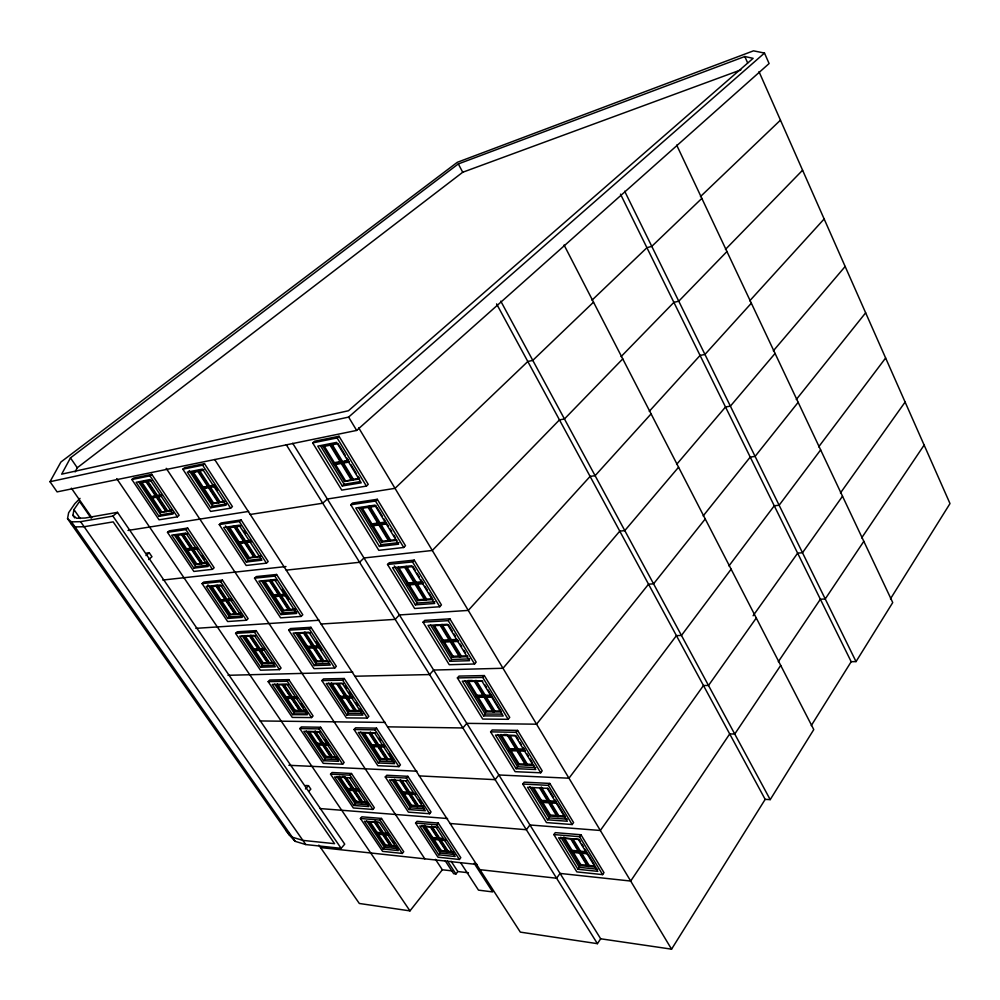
<?xml version="1.0" encoding="UTF-8"?>
<svg xmlns="http://www.w3.org/2000/svg" width="1000" height="1000" viewBox="0 0 1000 1000"><rect width="100%" height="100%" fill="white"/><g stroke="black" fill="none" stroke-linecap="round" stroke-linejoin="round"><path stroke-width="1.5" d="M74.7 517.9L72.925 515.35L73.963 509.588L79.562 501.475L91.112 518.125M72.925 515.35L76.675 518.263L85.138 518.025L117.5 512.337L344.725 844.15L341.138 848.337L305.788 844.562L295.15 841.325L288.837 834.562L67.537 518.688L68.625 512.725L74.825 503.675L80.013 498.363M75.125 471.912L77.263 467.762L462.738 172.25L740.888 69.875M70.462 457.875L61.675 474.162L348.45 410.75L753.112 58.338L744.812 56.513L458.312 163.938L70.462 457.875L77.263 467.762M50 481.712L60.912 462.013L457.3 162.312L753.5 50.838L764.488 53.062L769.1 63.55L356.65 430.425L57.1 491.887L50 481.712L348.625 417.088L764.488 53.062M496.587 303.9L765.175 799.362L770.212 799.638L813.775 729.575L564.062 245M811.263 725.6L851.188 661.712L856.038 661.6L892.738 602.562L676.675 145.1M292.7 443.288L600.675 938.787L671.562 949.163L765.175 799.362M890.462 598.85L950 503.575L759 71.638M214.713 459.55L520.337 932.125L597.413 943.662L600.675 938.787M780.713 665.413L734.75 734.025L729.7 733.938L630.688 881.05L560.05 873.425L556.6 878.225L479.963 869.688M863.825 541.337L825.225 598.962L820.362 599.25L778.325 661.7M861.663 537.9L924.137 445.075M602.612 874.625L603.987 872.65L580.975 834.75L555.275 832.638L553.862 834.562L576.85 871.9L602.612 874.625L579.562 836.7L553.862 834.562M589.188 865.475L588.5 866.45L580.375 853.15L581.075 852.175L589.188 865.475L595.163 866.075M577.987 869.287L597.8 871.35L578.387 839.475L558.625 837.8L577.987 869.287L579.362 867.35L597.65 869.225M756.287 618L708.512 685.462L703.462 685.525L600.337 830.475L529.938 824.975L526.35 829.712L450.087 823.5M842.513 496.225L802.5 552.737L797.625 553.162L753.1 615.75M578 850.95L572.1 850.413L563.913 837.05L563.212 838.012L580.125 865.6L580.812 864.625L588.2 865.375M840.438 492.987L905.113 402.075M571.575 838.725L579.775 852.15L580.462 851.175L586.438 851.737M580.812 864.625L572.7 851.388L572.013 852.362L579.388 853.05L580.087 852.075L587.388 864.038M572.1 850.413L571.4 851.375L578.787 852.062L570.575 838.637M579.562 836.7L580.975 834.75M572.163 824.538L573.587 822.575L549.812 783.425L524.225 782.15L522.75 784.038L546.487 822.588L572.163 824.538L548.337 785.362L522.75 784.038M564.712 816.05L558.763 815.638L558.05 816.6L549.663 802.862L557.087 803.325L565.487 817.125L549.7 816L532.238 787.525M549.7 816L550.413 815.037L556.3 815.462M553.387 797.237L547.987 788.375L527.55 787.275L547.55 819.788L548.987 817.875L567.212 819.2M731.137 569.2L681.462 635.425L676.413 635.638L568.975 778.213L498.862 774.975L495.138 779.65L419.3 775.9M820.638 449.9L779.125 505.238L774.262 505.788L728.95 565.913M818.65 446.875L885.625 358M541.425 800.362L540.688 801.325L548.05 801.775L548.775 800.812L541.425 800.362L533.737 787.825M540.562 787.975L549.038 801.838L549.763 800.875L555.7 801.237M548.337 785.362L549.812 783.425M540.7 772.788L542.188 770.863L517.612 730.4L492.15 729.987L490.613 731.85L515.125 771.675L540.7 772.788L516.087 732.3L490.613 731.85M445.275 860.888L453.7 873.725L455.95 873.988L457.85 871.55L468.425 872.75M459.4 859.475L460.788 857.688L438.275 823.062L417 821.325L415.575 823.062L438.025 857.212L459.4 859.475L436.838 824.837L415.575 823.062M527.337 764.163L526.6 765.113L517.925 750.925L518.675 749.975L527.337 764.163L533.275 764.388M318.837 845.088L359.325 903.475L409.975 910.888L442.337 869.775L452.65 870.95M517.05 748.888L509.738 748.688L501 734.438L500.238 735.375L518.288 764.788L519.025 763.85L524.888 764.075M516.125 768.688L535.788 769.5L515.062 735.475L495.462 735.088L516.125 768.688L517.612 766.787L535.763 767.525M448.212 851.25L447.512 852.125L439.562 839.963L440.262 839.087L448.212 851.25L452.85 851.712M705.25 518.962L653.562 583.825L648.538 584.2L536.55 724.188L466.775 723.363L462.9 727.962L387.575 726.838M798.162 402.325L755.1 456.388L750.225 457.088L703.175 515.913M432.738 837.537L432.038 838.413L438.15 838.988L438.85 838.1L432.738 837.537L424.738 825.337L424.025 826.2L440.562 851.425L441.262 850.55L445.85 851.012M438.7 854.8L455.138 856.513L436.15 827.387L419.787 826L438.7 854.8L440.1 853.037L455.037 854.575M508.525 735.537L517.275 749.862L518.038 748.925L523.95 749.087M796.275 399.525L865.65 312.812M509.738 748.688L508.975 749.625L516.3 749.837L507.55 735.525M430.95 826.787L438.975 839.062L439.675 838.188L442.762 838.462M516.087 732.3L517.612 730.4M436.838 824.837L438.275 823.062M402.312 853.438L403.713 851.725L381.475 818.425L361.85 816.812L360.425 818.487L382.587 851.35L402.312 853.438L380.037 820.113L360.425 818.487M429.613 813.737L431.05 811.975L407.863 776.312L386.75 775.25L385.262 776.975L408.375 812.125L429.613 813.737L406.375 778.062L385.262 776.975M508.175 719.3L509.725 717.4L484.325 675.562L459.012 676.1L457.4 677.925L482.738 719.075L508.175 719.3L482.725 677.425L457.4 677.925M396.25 846L391.962 845.575L391.262 846.425L383.413 834.712L389.113 835.25M379.188 822.4L368.525 821.5L384.837 845.763L385.538 844.925L391.2 845.5L384.15 834.963M418.475 805.725L417.75 806.587L409.562 794.075L410.3 793.2L418.475 805.725L423.088 806.05M383.1 849.013L398.263 850.588L379.525 822.575L364.425 821.287L383.1 849.013L384.5 847.337L398.15 848.737M406.825 780.837L389.5 779.9L408.988 809.562L410.438 807.825L423.787 808.787M494.875 710.987L494.1 711.912L485.138 697.25L485.925 696.312L494.875 710.987L500.775 711M472.337 680.487L467.975 680.562L467.175 681.488L485.825 711.888L486.6 710.95L493.9 710.975M483.65 715.888L503.212 716.012L481.788 680.825L462.3 681.162L483.65 715.888L485.213 714.025L501.763 714.112M402.8 791.85L402.062 792.712L408.137 793.088L408.875 792.225L402.8 791.85L394.562 779.275L393.825 780.138L410.85 806.1L411.575 805.238L417.663 805.662L416.938 806.538L408.75 794.013L402.675 793.637M377.125 832.412L376.425 833.25L382.075 833.775L382.775 832.925L377.125 832.412L370.025 821.838M383.537 833L375.625 821.2L374.913 822.038L382.825 833.838L383.537 833L387.812 833.388M400.7 780.5L408.963 793.138L409.688 792.275L412.762 792.463M408.75 794.013L409.487 793.15M381.95 833.662L377.713 833.275L377.013 834.112L382.65 834.638L390.5 846.338M485.25 695.225L476.213 680.425L475.412 681.338L484.462 696.15L485.25 695.225L491.138 695.188M678.575 467.212L624.8 530.6L619.775 531.15L503 668.275L433.638 670.05L429.6 674.562L354.85 676.237M775.075 353.45L730.387 406.138L725.512 406.987L676.612 464.4M380.037 820.113L381.475 818.425M773.325 350.838L845.163 266.488M406.375 778.062L407.863 776.312M482.825 695.25L477 695.288L476.213 696.213L483.488 696.162L474.438 681.363L475.238 680.438M372.9 809.438L374.35 807.75L351.475 773.487L332.025 772.513L330.538 774.163L353.325 807.962L372.9 809.438L349.988 775.163L330.538 774.163M400.625 779.6L399.888 780.462L408.137 793.088M482.725 677.425L484.325 675.562M398.925 766.625L400.425 764.887L376.538 728.15L355.588 727.812L354.038 729.5L377.85 765.7L398.925 766.625L374.988 729.862L354.038 729.5M366.875 802.075L362.612 801.775L361.887 802.613L353.825 790.575L359.475 790.925M474.55 663.988L476.163 662.125L449.888 618.837L424.738 620.375L423.062 622.163L449.263 664.712L474.55 663.988L448.212 620.662L423.062 622.163M351.8 788.713L347.6 788.45L339.487 776.375L338.738 777.2L355.525 802.163L356.25 801.325L361.863 801.725L361.138 802.562L353.075 790.525L347.463 790.175L348.2 789.338L353.8 789.688L353.075 790.525M350.725 777.837L334.575 776.975L353.775 805.475L355.225 803.812L368.775 804.8M392.438 759.013L387.863 758.838L387.113 759.7L378.675 746.8L384.775 746.988M378.387 762.975L394.588 763.65L374.45 732.75L358.325 732.438L378.387 762.975L379.888 761.263L394.625 761.85M347.6 788.45L346.863 789.275L352.475 789.625L353.2 788.8L347.512 780.3M345.087 777.537L353.225 789.675L353.95 788.838L358.2 789.1M375.625 732.95L362.725 732.7L380.25 759.438L381 758.575L387.05 758.812L386.3 759.675L377.875 746.775L371.838 746.6M467.163 655.8L461.3 656L460.487 656.912L451.225 641.75L458.537 641.413L457.85 640.275L450.538 640.612L441.175 625.3L442 624.388L451.35 639.7L457.2 639.438M450.087 661.3L469.538 660.7L447.362 624.3L428.013 625.4L450.087 661.3L451.712 659.475L469.663 658.9M349.988 775.163L351.475 773.487M377.238 745.812L378 744.963L371.975 744.788L371.213 745.638L377.238 745.812L368.738 732.812M369.55 732.825L378.05 745.837L378.812 744.987L383.375 745.113M452.375 631.3L448.475 624.875L432.987 625.763L452.275 657.2L453.088 656.287L458.888 656.087M342.65 764.175L344.15 762.513L320.613 727.25L301.337 726.938L299.8 728.562L323.237 763.337L342.65 764.175L319.075 728.9L299.8 728.562M374.988 729.862L376.538 728.15M450.538 640.612L451.35 639.7M308.837 791.325L310.837 789.112L308.463 785.65L305.663 785.475M651.1 413.875L595.112 475.675L590.1 476.413L468.275 610.413L399.387 614.95L395.175 619.375L321.087 624.025M751.35 303.2L704.95 354.425L700.075 355.438L649.262 411.337M305.462 788.962L308.463 785.65M749.7 300.85L824.15 218.975M448.938 639.812L443.15 640.088L442.337 640.987L449.562 640.662L440.2 625.35M367.312 718.075L368.875 716.363L344.237 678.5L323.475 678.925L321.875 680.588L346.413 717.9L367.312 718.075L342.638 680.188L321.875 680.588M332.438 756.725L331.688 757.55L323.387 745.163L324.137 744.35L332.438 756.725L336.65 756.888M319.988 731.862L308.113 731.625L325.375 757.312L326.125 756.488L331.688 756.7L330.938 757.525L322.638 745.138L317.087 744.975L317.838 744.163L326.125 756.488M323.612 760.713L338.537 761.325L318.7 731.663L303.863 731.375L323.612 760.713L325.112 759.062L338.55 759.6M448.212 620.662L449.888 618.837M322.775 743.4L317.225 743.25L316.462 744.062L322.025 744.225L322.775 743.4L315.25 732.175M314.387 731.75L322.762 744.237L323.525 743.425L327.725 743.538M322.638 745.138L323.4 744.325M356.325 710.55L355.538 711.4L346.85 698.1L347.638 697.262L356.325 710.55L360.863 710.562M343.462 683.6L330.675 683.812L348.738 711.375L349.525 710.525L354.012 710.537M346.863 715L362.938 715.1L342.175 683.25L326.2 683.525L346.863 715L348.425 713.312L363.038 713.388M439.75 606.75L441.438 604.938L414.237 560.125L389.288 562.725L387.537 564.475L414.65 608.5L439.75 606.75L412.488 561.9L387.537 564.475M337.438 683.7L346.2 697.113L347 696.275L351.525 696.237M349.525 710.525L340.863 697.3L340.075 698.138L346.05 698.1L346.838 697.262M319.075 728.9L320.613 727.25M346.188 696.275L340.213 696.325L339.425 697.163L345.4 697.113L336.637 683.713M426.575 599.125L425.737 600.025L416.138 584.325L417 583.425L426.575 599.125L432.4 598.688M342.638 680.188L344.237 678.5M415.387 604.862L434.688 603.462L411.737 565.788L392.537 567.712L415.387 604.862L417.075 603.075L434.888 601.763M311.525 717.588L313.075 715.95L288.837 679.65L269.75 680.05L268.163 681.65L292.288 717.425L311.525 717.588L287.25 681.275L268.163 681.65M413.888 582.475L408.15 582.975L398.488 567.225L397.612 568.1L417.575 600.638L418.425 599.738L424.175 599.3M305.562 710.387L301.388 710.375L300.6 711.188L292.062 698.438L292.838 697.625L297.013 697.6M334.725 668.037L336.337 666.35L310.938 627.3L290.387 628.55L288.725 630.175L314.012 668.637L334.725 668.037L309.275 628.95L288.725 630.175M288.337 684.538L276.588 684.737L294.35 711.162L295.125 710.362L299.262 710.375M292.587 714.65L307.375 714.737L286.95 684.212L272.262 684.463L292.587 714.65L294.15 713.025L307.45 713.1M416.287 582.263L406.6 566.413L405.737 567.3L415.425 583.15L416.287 582.263L422.088 581.75M408.15 582.975L407.287 583.862L414.462 583.237L404.775 567.388L405.65 566.512M282.8 684.638L291.425 697.487L294.988 696.663M622.762 358.888L564.45 418.963L559.462 419.888L432.3 550.475L363.975 557.975L359.588 562.288L286.225 570.138M726.95 251.537L678.763 301.188L673.9 302.375L621.062 356.625M299.788 709.1L292.1 697.638L286.6 697.675L285.825 698.475L291.325 698.438L299.862 711.188M323.812 660.775L323 661.612L314.05 647.9L314.862 647.075L323.812 660.775L326.812 660.675M725.425 249.45L802.588 170.212M311.925 646.162L307.488 646.363L298.475 632.612L297.65 633.438L316.262 661.838L317.075 661.012L323.013 660.8L322.2 661.637L313.25 647.938L307.325 648.2L308.15 647.375L317.075 661.012M314.387 665.55L330.312 665.062L308.9 632.212L293.075 633.112L314.387 665.55L316.012 663.9L329.038 663.475M290.1 696.7L285.975 696.725L285.188 697.537L290.688 697.5L282.062 684.65M412.488 561.9L414.237 560.125M287.25 681.275L288.837 679.65M314.2 646.05L305.175 632.225L304.337 633.05L313.375 646.875L314.2 646.05L318.688 645.85M313.25 647.938L314.075 647.113L322.2 659.562M307.488 646.363L306.663 647.188L312.587 646.912L303.55 633.1L304.375 632.275M279.462 669.638L281.075 668.025L256.125 630.625L237.25 631.775L235.6 633.35L260.438 670.188L279.462 669.638L254.462 632.225L235.6 633.35M403.725 547.487L405.487 545.725L377.3 499.3L352.587 503.05L350.763 504.762L378.825 550.337L403.725 547.487L375.475 501.037L350.763 504.762M309.275 628.95L310.938 627.3M260.663 667.237L275.287 666.775L254.25 635.337L239.725 636.163L260.663 667.237L262.275 665.65L273.975 665.263M396.413 539.562L390.637 540.25L389.75 541.125L379.825 524.875L387.025 523.925L388.55 526.438M269.413 662.663L268.612 663.462L259.812 650.337L260.625 649.538L269.413 662.663L272.175 662.562M379.462 546.45L398.6 544.212L374.837 505.175L355.812 507.987L379.462 546.45L381.238 544.7L398.9 542.625M247.662 635.525L244.125 636.462L262.425 663.675L263.225 662.875L268.688 662.688L267.875 663.487L259.088 650.362L253.637 650.612M379.025 522.925L371.912 523.875L361.912 507.562L361 508.425L381.662 542.1L382.55 541.225L388.25 540.538M301.112 616.425L302.787 614.775L276.588 574.475L256.262 576.587L254.537 578.188L280.613 617.85L301.112 616.425L274.85 576.1L254.537 578.188M259.975 648.562L251.1 635.325L250.275 636.112L259.15 649.362L264.088 648.375M259.088 650.362L259.9 649.575L255.812 649.762M257.875 648.662L252.987 649.638L258.425 649.388L249.55 636.163L250.375 635.375M290.3 609.45L289.45 610.262L280.212 596.138L281.062 595.325L290.3 609.45L294.75 609.113M379.975 522.8L369.95 506.375L369.05 507.238L379.087 523.663L379.975 522.8L385.737 522.025M382.55 541.225L372.65 525.075L371.75 525.95L378.862 525L379.762 524.138M278.125 594.462L273.738 594.85L264.438 580.675L263.587 581.475L282.787 610.775L288.038 609.625M280.912 614.587L296.663 613.45L274.575 579.55L258.925 581.125L280.912 614.587L282.587 612.962L296.913 611.9M371.912 523.875L371.012 524.738L378.125 523.787L368.1 507.388M254.462 632.225L256.125 630.625M593.525 302.162L532.788 360.375L527.812 361.5L395.012 488.35L327.337 499.025L322.75 503.225L250.225 514.462M701.85 198.388L651.787 246.35L646.925 247.712L591.975 300.212M270.2 580.812L279.525 595.075L284.812 593.875M273.575 596.712L279.425 596.2L280.275 595.388M700.438 196.6L780.45 120.162M375.475 501.037L377.3 499.3M246.45 620.237L248.125 618.65L222.4 580.125L203.775 582.062L202.062 583.6L227.638 621.538L246.45 620.237L220.688 581.688L202.062 583.6M273.738 594.85L272.887 595.662L278.738 595.15L269.425 580.887M274.85 576.1L276.588 574.475M240.588 613.225L235.662 614.312L226.6 600.788L232.025 600.325M366.4 486.1L368.237 484.375L339.025 436.262L314.575 441.238L312.675 442.9L341.75 490.112L366.4 486.1L337.125 437.95L312.675 442.9M222.188 585.6L210.712 586.75L229.55 614.775L234.425 613.688M227.775 618.425L242.237 617.375L220.562 584.975L206.225 586.413L227.775 618.425L229.45 616.862L242.463 615.9M353.413 479.288L352.488 480.138L342.2 463.3L343.137 462.45L353.413 479.288L359.137 478.325M225.2 599.85L226.05 599.075L219.825 600.325L225.2 599.85L216.062 586.213L216.912 585.438L212.9 585.85M226.762 599L217.625 585.375L216.775 586.15L225.925 599.788L230.837 598.65M266.425 563.162L268.175 561.55L241.125 519.95L221.05 522.987L219.262 524.562L246.175 565.475L266.425 563.162L239.325 521.538L219.262 524.562M342.275 485.962L361.225 482.825L336.587 442.375L317.775 446.125L342.275 485.962L344.125 484.275L360.163 481.6M340.025 461.637L334.387 462.675L324.025 445.763L323.075 446.6L344.487 481.488L351.05 479.688M260.125 555.975L254.838 557.312L245.312 542.712L251.163 541.938M240.8 526.05L228.438 527.875L248.25 558.1L253.487 556.775M246.375 562.013L261.938 560.188L239.137 525.212L223.688 527.487L246.375 562.013L248.113 560.413L260.863 558.913M220.688 581.688L222.4 580.125M342.375 461.2L331.987 444.188L331.037 445.025L341.438 462.05L348.075 460.15M245.487 540.837L235.875 526.125L234.975 526.912L244.6 541.638L249.875 540.25M334.387 462.675L333.45 463.512L340.487 462.212L330.1 445.213M242.525 542.413L238.75 543.587L244.537 542.825L254.062 557.4M212.425 569.325L214.163 567.775L187.65 528.062L169.275 530.837L167.5 532.35L193.863 571.438L212.425 569.325L185.863 529.587L167.5 532.35M243.825 541.737L244.713 540.938L238.038 542.513L243.825 541.737L234.2 527.025L235.1 526.237L243.912 539.712M193.912 568.138L208.188 566.475L185.837 533.075L171.7 535.163L193.912 568.138L195.637 566.613L208.487 565.1M206.612 562.425L201.713 563.675L192.375 549.738L197.738 549.025L197.037 547.987L191.675 548.7L182.25 534.65L185.812 533.488M337.125 437.95L339.025 436.262M186.537 548.75L185.662 549.513L191.85 548.038L186.537 548.75L177.15 534.763L176.262 535.525L195.675 564.4L201.875 563L201 563.763L191.663 549.837L186.363 550.538L189.887 549.425M239.325 521.538L241.125 519.95M191.675 548.7L195.238 547.575M230.625 508.175L232.438 506.6L204.5 463.638L184.713 467.663L182.85 469.188L210.625 511.425L230.625 508.175L202.625 465.188L182.85 469.188M148.7 559.538L151.975 556.737L149.238 552.737L146.6 553.088M210.725 507.75L226.1 505.213L202.537 469.087L187.325 472.113L210.725 507.75L212.55 506.2L226.388 503.9M185.863 529.587L187.65 528.062M219.262 501.987L218.35 502.775L208.512 487.725L202.8 488.762M220.025 501.863L219.112 502.638L209.275 487.587L210.2 486.812L220.025 501.863L224.375 501.125M207.775 486.6L202.075 487.65L208.7 485.825L207.775 486.6L197.85 471.413L198.775 470.637L192.162 472.537L212.625 503.738L217.825 502.238M145.963 555.538L149.238 552.737M177.35 516.838L179.15 515.325L151.812 474.363L133.725 478.038L131.875 479.513L159.05 519.812L177.35 516.838L149.963 475.85L131.875 479.513M209.462 485.688L199.537 470.487L198.612 471.262L208.538 486.463L213.787 484.888M151.912 480.513L140.762 482.713L160.775 512.487L166.925 510.85L166.025 511.6L156.4 497.238L151.175 498.2L152.075 497.45L161.675 511.737M159.012 516.325L173.075 514L150.025 479.55L136.1 482.325L159.012 516.325L160.8 514.825L173.463 512.712M167.625 510.737L166.725 511.488L157.1 497.113L158 496.362L167.625 510.737L171.6 510.062M202.625 465.188L204.5 463.638M156.4 497.238L157.3 496.5L154.688 496.975M157.287 495.3L147.575 480.812L146.662 481.55L156.375 496.05L159.925 494.812M155.287 495.662L150.463 497.137L155.675 496.175L145.963 481.688M67.537 518.688L71.513 521.875L80.588 521.663L112.9 516.075L117.5 512.337M149.963 475.85L151.812 474.363M144.275 481.463L141.675 481.975L151.363 496.388M200.975 470.2L203.85 469.637M328.237 444.938L331.05 444.375M192.162 472.537L202.913 470.4M323.075 446.6L338.137 443.612M156.375 496.05L161.65 495.075M208.538 486.463L214.312 485.4M341.438 462.05L348.562 460.737L346.962 458.1M159.325 496.125L161.962 495.637M206.575 487.475L203.725 487.987L213.525 502.962M337.962 463.4L335.15 463.913L345.412 480.65M345.988 461.925L348.837 461.413M157.1 497.113L161.05 496.388M209.275 487.587L215.05 486.525L217.512 490.312M334.212 464.762L341.262 463.475L351.55 480.3M342.2 463.3L349.325 462M160.775 512.487L172.025 510.588M212.625 503.738L224.913 501.662M344.487 481.488L359.637 478.938L358.05 476.325M128.012 530.438L248.675 511.413M230.775 526.875L233.663 526.45M237.325 525.913L240.238 525.475M366.163 506.938L369 506.525M372.825 505.962L375.7 505.538M176.262 535.525L187.587 533.862M361 508.425L376.225 506.188M244.6 541.638L250.45 540.85M379.087 523.663L386.275 522.7M197.262 548.438L193.25 548.975L202.587 562.913M249.112 541.538L246.188 541.925L255.712 556.512M374.075 524.888L376.912 524.513M382.163 523.812L385.037 523.425M195.675 564.4L207.1 563.038M248.25 558.1L260.712 556.6M381.662 542.1L396.975 540.262M162.775 580.05L285.963 566.538M272.538 579.862L275.487 579.562M263.587 581.475L276.1 580.225M397.612 568.1L412.987 566.575L415.412 570.562M225.925 599.788L230 599.425M279.525 595.075L285.45 594.562M415.425 583.15L422.688 582.513M275.887 595.775L278.812 595.513M413.162 583.763L416.037 583.513M280.212 596.138L286.137 595.612M416.138 584.325L423.4 583.688L421.075 579.862M229.55 614.775L241.112 613.9M282.787 610.775L295.387 609.825M417.575 600.638L433.013 599.475M195.863 628.35L319.2 620.237M244.125 636.462L255.763 635.812M297.65 633.438L310.312 632.712M259.15 649.362L264.65 649.112M313.375 646.875L319.363 646.612M259.812 650.337L263.938 650.15M314.05 647.9L320.025 647.638L321.662 650.138M262.425 663.675L274.125 663.275M316.262 661.838L329 661.4M452.275 657.2L467.825 656.663M228.012 675.3L352.738 672.113M467.175 681.488L482.762 681.213M291.425 697.487L296.975 697.45L297.613 698.4L292.062 698.438M346.2 697.113L352.25 697.075M484.462 696.15L491.825 696.1M346.85 698.1L352.887 698.062M485.138 697.25L492.488 697.2M294.35 711.162L306.175 711.213M348.738 711.375L361.6 711.413L360.012 708.988M485.825 711.888L501.463 711.938M259.962 720.95L385.262 722.412M503.925 734.5L506.85 734.55M500.238 735.375L515.913 735.688L518.312 739.613M322.762 744.237L326.975 744.362M378.05 745.837L384.137 746.012M517.275 749.862L524.675 750.075M323.387 745.163L328.988 745.325M509.625 750.675L516.95 750.888L525.612 765.075M517.925 750.925L525.325 751.137L523.088 747.463M325.375 757.312L337.312 757.775M380.25 759.438L393.212 759.938M518.288 764.788L534 765.4M288.837 765.288L416.962 771.2M342.275 776.525L345.075 776.663M353.225 789.675L358.875 790.025M408.963 793.138L415.1 793.512L415.7 794.45L409.562 794.075M549.038 801.838L556.462 802.3L554.925 799.762M355.525 802.163L367.562 803.012M410.85 806.1L423.9 807.038M353.775 805.475L368.825 806.587L349.55 777.775M408.988 809.562L425.312 810.763L405.75 780.775M547.55 819.788L567.3 821.25L547.25 788.325M319.975 808.562L447.562 818.538M424.025 826.2L437.125 827.312M563.212 838.012L579.025 839.362L580.513 841.812M382.825 833.838L387.1 834.237M438.975 839.062L445.15 839.638L445.737 840.55L439.562 839.963M579.775 852.15L587.238 852.85M580.375 853.15L587.837 853.838L594.487 864.775M384.837 845.763L396.975 847M440.562 851.425L453.7 852.763M580.125 865.6L595.975 867.2M320.575 847.575L477.262 864.488M71.013 523.65L75.025 526.9L84.138 526.737L113.175 521.875L334.562 843.675L302.875 840.387L292.25 837.175L285.963 830.462M71.513 521.875L295.15 841.325M73.963 509.588L80.213 518.562M80.588 521.663L305.788 844.562M71.388 488.188L91.825 517.65M112.9 516.075L341.138 848.337M116.725 478.625L409.975 910.888M138.787 482.1L160.8 514.825M174.325 534.913L195.637 566.613M207.925 584.875L229.45 616.862M242.25 635.887L262.275 665.65M274.7 684.125L294.15 713.025M306.25 731.025L325.112 759.062M336.925 776.612L355.225 803.812M366.7 820.875L384.5 847.337M183.137 533.888L192.55 547.938M227.438 600.013L236.5 613.525M284.462 685.113L292.213 696.688M292.838 697.625L301.388 710.375M315.15 730.938L323.525 743.425M346.637 777.925L353.95 788.838M355.363 790.938L362.612 801.775M384.9 835.037L391.962 845.575M146.875 480.95L155.775 494.225M158.1 497.688L166.125 509.65M183.287 535.262L185 537.825M187.562 541.65L190.987 546.763M193.388 550.337L195.938 554.138M197.625 556.663L201.025 561.725M217.738 586.675L225.212 597.825M227.537 601.3L234.95 612.35M254.4 641.388L256.012 643.787M260.7 650.763L267.887 661.5M284.587 686.413L289.75 694.125M324.225 745.562L330.863 755.462M355.412 792.1L361.062 800.525M381.987 831.75L374.875 821.137L374.162 821.975L382.075 833.775M181.55 534.75L190.975 548.8M234.938 614.362L225.875 600.85L220.5 601.325L221.35 600.55L230.375 613.987M313.65 731.737L322.025 744.225M344.338 777.5L352.475 789.625M187.237 549.775L196.55 563.638M211.562 585.975L220.675 599.538M244.95 635.675L253.8 648.85M255.25 651.012L263.225 662.875M277.375 683.938L285.975 696.725M286.6 697.675L295.125 710.362M309.713 732.062L317.225 743.25M348.2 789.338L356.25 801.325M377.713 833.275L385.538 844.925M201.988 555.4L204.537 559.212M301.038 703.525L303.612 707.362M325.012 739.388L327.537 743.15M393.038 841.125L394.613 843.475M166.213 468.312L424.825 858.825M435.475 859.362L442.337 869.775M189.175 470.588L212.55 506.2M225.487 525.913L248.113 560.413M261.5 580.812L282.587 612.962M295.587 632.775L316.012 663.9M328.625 683.112L348.425 713.312M360.7 732.013L379.888 761.263M391.838 779.475L410.438 807.825M422.038 825.5L440.1 853.037M271.062 580.013L280.375 594.275M339.038 684.075L347 696.275M370.312 731.975L378.812 744.987M379.438 745.95L387.863 758.838M402.262 780.9L409.688 792.275M431.662 825.913L439.675 838.188M204.562 479.5L207.05 483.3M214.35 494.475L218.438 500.737M248.588 546.888L254.15 555.388M274.513 586.562L277.05 590.45M281.112 596.675L286.988 605.662M308.475 638.55L310.938 642.325M340.625 687.75L343.013 691.4M347.625 698.475L353.938 708.125M370.363 733.263L372.9 737.163M374.6 739.762L377.15 743.662M379.475 747.212L386.213 757.525M402.275 782.125L403.925 784.65M406.4 788.438L408.875 792.225M410.3 794.4L416.838 804.412M432.45 828.3L438.05 836.875M440.238 840.225L446.6 849.95M279.425 596.2L288.663 610.325M346.05 698.1L354.738 711.388M430.138 826.725L438.15 838.988M446.688 852.05L438.738 839.887L432.625 839.312L433.325 838.438L441.262 850.55M451.112 861.25L457.85 871.55M193.088 471.775L202.987 486.875M229.338 527.087L238.925 541.725M239.625 542.8L249.125 557.3M274.425 595.9L283.625 609.963M331.475 682.987L340.213 696.325M364.338 733.138L371.975 744.788M373.438 747.025L381 758.575M404.225 794.013L411.575 805.238M447.512 861.1L455.95 873.988M460.85 863.05L478.5 890.138L492.663 891.912L474.125 863.263M244.013 530.988L245.625 533.45M282.05 589.35L284.6 593.263M286.975 596.912L288.663 599.487M316.075 641.55L318.538 645.35M345.062 686.05L346.662 688.5M349.05 692.175L350.65 694.625M356.062 702.925L357.638 705.35M379.038 738.175L380.737 740.788M388.988 753.462L391.525 757.35M418.988 799.488L421.438 803.263M286.238 444.675L597.413 943.662M320.487 445.788L344.125 484.275M358.45 507.6L381.238 544.7M394.288 565.95L417.075 603.075M430.5 624.925L451.712 659.475M464.7 680.612L485.213 714.025M497.788 734.513L517.612 766.787M529.825 786.675L548.987 817.875M560.837 837.175L579.362 867.35M378.862 525L388.8 541.25M424.762 600.087L415.175 584.4L408 585.025L408.862 584.138L418.425 599.738M459.525 656.95L450.25 641.787L443.025 642.113L443.837 641.213L453.088 656.287M493.113 711.912L484.15 697.25L476.875 697.3L477.663 696.375L486.6 710.95M539.575 787.925L548.05 801.775M557.062 816.525L548.675 802.8L541.312 802.337L542.038 801.388L550.413 815.037M579.388 853.05L587.513 866.35M434.6 626.125L443.15 640.088M467.975 680.562L477 695.288M511.163 751.025L519.025 763.85M380.712 524L390.637 540.25M452.812 642.1L461.3 656M510.087 735.9L518.038 748.925M541.287 787.013L549.763 800.875M550.375 801.9L558.763 815.638M573.013 838.975L580.462 851.175M334.237 449.6L335.838 452.225M345.35 467.8L346.938 470.387M375.175 516.613L376.712 519.138M381.287 526.638L382.812 529.125M384.338 531.625L385.863 534.125M387.388 536.625L388.913 539.125M406.45 567.825L408.062 570.462M411.287 575.75L412.9 578.387M418.425 587.438L420.825 591.35M447.275 634.65L448.825 637.2M487.388 700.325L489.825 704.312M522.425 757.688L524 760.263M541.075 788.225L548 799.562M552.438 806.825L553.962 809.325M555.487 811.825L557.013 814.312M338.938 444.938L345.35 455.462M350.913 464.6L356.463 473.725M377 507.463L382.413 516.35M383.963 518.888L385.513 521.438M390.087 528.95L391.613 531.462M393.913 535.237L395.438 537.75M417.025 573.212L419.45 577.2M425 586.325L427.4 590.262M429 592.9L432.212 598.162M453.938 633.862L455.5 636.425M460.087 643.962L461.637 646.5M463.95 650.312L465.5 652.85M485.025 684.938L486.538 687.425M488.05 689.9L500.725 710.713M519.9 742.225L521.487 744.85M526.9 753.737L528.488 756.325M530.062 758.925L532.425 762.812M582.013 844.262L583.5 846.712M585 849.175L586.487 851.625M358.725 427.863L671.562 949.163M348.625 417.088L356.65 430.425M500.775 301.15L770.212 799.638M458.312 163.938L462.738 172.25M624.675 191.225L856.038 661.6M620.5 194.15L851.188 661.712M744.812 56.513L747.65 62.912M288.363 831.925L288.837 834.562"/></g></svg>
